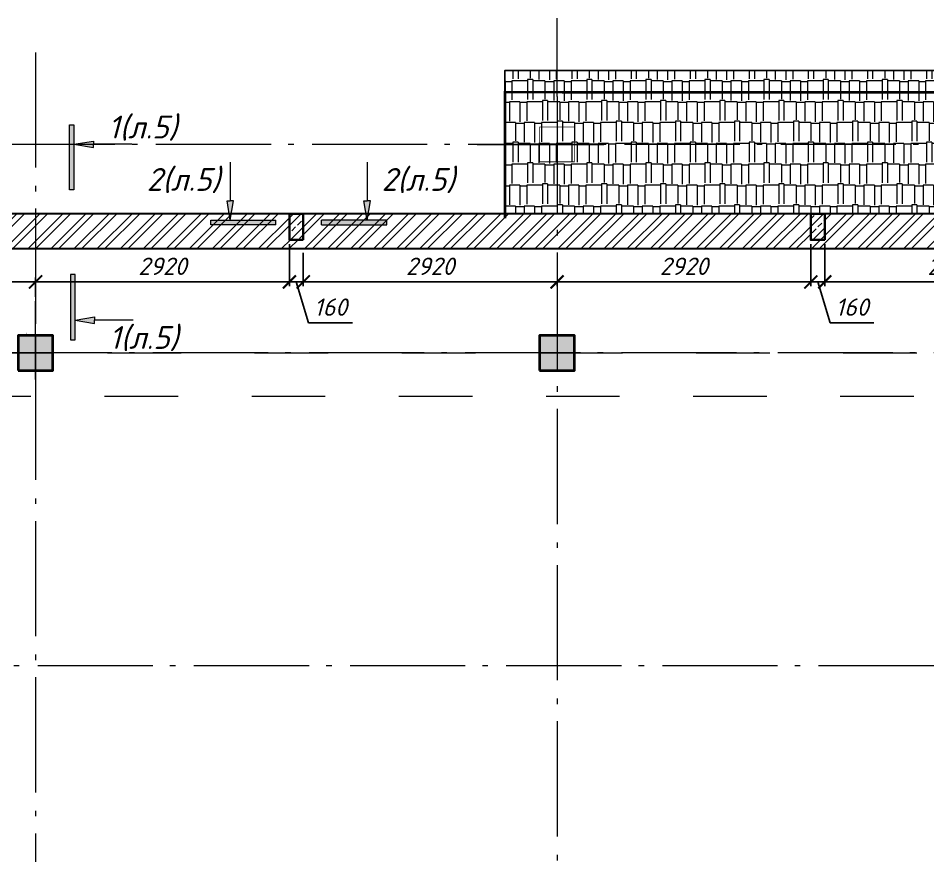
# Model space of a CAD drawing. Header units: millimetres. Extents: x -261261 to 40490, y -238222 to -44846.
# Drawn here: x -196851 to -186385, y -72995 to -63359 of the extents above; entities that cross this region are included whole.
import ezdxf
from ezdxf.enums import TextEntityAlignment as Align

# ---------------------------------------------------------------- set-up
doc = ezdxf.new("R2010")
doc.units = ezdxf.units.MM
doc.header["$MEASUREMENT"] = 0
for name, pattern in [('Double Dashed', [1797.222233, 1325, -211.666656, 63.333344, -197.222233]), ('Штриховая', [5644.444466, 2822.222233, -2822.222233]), ('штриховаяX2', [38.1, 25.4, -12.7])]:
    doc.linetypes.add(name, pattern=pattern)
doc.layers.get('0').update_dxf_attribs({"lineweight": 5})
doc.layers.add('#Hatch', color=252, linetype='Continuous', lineweight=5, true_color=0x696969)
for name, color, linetype, lineweight in [('#Бетон', 10, 'Continuous', 35), ('#Выноски', 150, 'Continuous', 15), ('колонны_Ном._пера__94', 252, 'Continuous', 13), ('колонны_Ном._пера__99', 7, 'Continuous', 40), ('оси_Ном._пера__96', 7, 'Continuous', 5), ('размеры', 7, 'Continuous', 5)]:
    doc.layers.add(name, color=color, linetype=linetype, lineweight=lineweight)
for name, color, linetype in [('#стены наруж', 7, 'Continuous'), ('колонны', 7, 'Continuous'), ('оси', 7, 'Continuous')]:
    doc.layers.add(name, color=color, linetype=linetype)
doc.styles.get("Standard").update_dxf_attribs({"font": 'isocpeui.ttf'})
doc.styles.add('STEP PR', font='isocpeui.ttf')
doc.styles.add('СГЕНЕРИР_СТИЛЬ_3', font='gost_2_304-81_type.ttf')
doc.dimstyles.get("Standard").update_dxf_attribs({"dimtxt": 200, "dimasz": 150, "dimexe": 50, "dimexo": 50, "dimgap": 80, "dimtad": 1, "dimdec": 0, "dimzin": 0, "dimdsep": 46, "dimtxsty": 'Standard', "dimblk": 'ARCHTICK', "dimcen": 5, "dimdle": 50, "dimadec": 0, "dimazin": 0, "dimtfac": 1, "dimtdec": 0, "dimtofl": 0, "dimtmove": 1, "dimatfit": 3, "dimfxl": 1, "dimtolj": 1, "dimtzin": 0, "dimarcsym": 0})

# ---------------------------------------------------------------- blocks, each defined once
blk = doc.blocks.new('Колонна_15_1', base_point=(22379, 71856))
at = {"layer": 'колонны_Ном._пера__94', "linetype": 'Continuous', "true_color": 0x7d7d7d}
blk.add_hatch(color=8, dxfattribs=at).paths.add_polyline_path([(22179, 71647), (22579, 71647), (22579, 72047), (22179, 72047)])
blk.add_hatch(color=8, dxfattribs=at).paths.add_polyline_path([(22179, 71647), (22579, 71647), (22579, 72047), (22179, 72047)])
at = {"layer": 'колонны_Ном._пера__99', "linetype": 'Continuous', "flags": 128}
blk.add_lwpolyline([(22179, 71647), (22579, 71647), (22579, 72047), (22179, 72047)], close=True, dxfattribs=at)
at = {"layer": 'колонны_Ном._пера__99', "color": 8, "linetype": 'Continuous', "true_color": 0x737373, "flags": 128}
blk.add_lwpolyline([(22179, 71647), (22579, 71647), (22579, 72047), (22179, 72047)], close=True, dxfattribs=at)
at = {"layer": 'оси_Ном._пера__96', "color": 253, "lineweight": 5, "true_color": 0x9c9c9c}
for points in [[(22379, 72047), (22379, 71647)], [(22379, 72047), (22379, 71647)], [(22179, 71847), (22579, 71847)], [(22179, 71847), (22579, 71847)]]:
    blk.add_lwpolyline(points, dxfattribs=at)
blk = doc.blocks.new('Стандартный маркер сетки_4')
at = {"layer": 'оси_Ном._пера__96', "linetype": 'Double Dashed', "lineweight": 5}
blk.add_line((-2864, 0), (17157, 0), dxfattribs=at)
at = {"layer": 'оси_Ном._пера__96', "linetype": 'Double Dashed'}
blk.add_line((900, 0), (0, 0), dxfattribs=at)
at = {"layer": 'оси_Ном._пера__96', "style": 'СГЕНЕРИР_СТИЛЬ_3'}
blk.add_attdef('AC_MarkerText_1', text='', height=350, rotation=90, dxfattribs=at).set_placement((18727, -139), align=Align.BOTTOM_LEFT)
blk = doc.blocks.new('Стандартный маркер сетки_5')
at = {"layer": 'оси_Ном._пера__96', "linetype": 'Double Dashed'}
for q in [(0, 0), (20403, 0)]:
    blk.add_line((900, 0), q, dxfattribs=at)
at = {"layer": 'оси_Ном._пера__96', "style": 'СГЕНЕРИР_СТИЛЬ_3'}
blk.add_attdef('AC_MarkerText_1', text='', height=350, rotation=90, dxfattribs=at).set_placement((21973, -122), align=Align.BOTTOM_LEFT)
blk = doc.blocks.new('сердечник160х300')
at = {"layer": '#Hatch'}
h = blk.add_hatch(dxfattribs=at)
h.set_pattern_fill('ANSI33', color=256, scale=500)
h.paths.add_polyline_path([(80, 150), (-80, 150), (-80, -150), (80, -150)])
at = {"layer": '#Бетон'}
blk.add_lwpolyline([(80, -150), (80, 150), (-80, 150), (-80, -150)], close=True, dxfattribs=at)
blk = doc.blocks.new('_ArchTick')
at = {"color": 0, "linetype": 'ByBlock', "const_width": 0.15}
blk.add_lwpolyline([(-0.5, -0.5), (0.5, 0.5)], dxfattribs=at)
blk = doc.blocks.new('*D164')
at = {"layer": 'Defpoints', "color": 0, "transparency": 16777216}
for p in [(-199571, -65910), (-196651, -66393), (-196651, -66616)]:
    blk.add_point(p, dxfattribs=at)
at = {"layer": 'размеры', "color": 0, "lineweight": -2, "transparency": 16777216}
for p, q in [((-199571, -65960), (-199571, -66443)), ((-196651, -66566), (-196651, -66343)), ((-199621, -66393), (-196601, -66393))]:
    blk.add_line(p, q, dxfattribs=at)
at = {"layer": 'размеры', "color": 0, "lineweight": -2, "transparency": 16777216, "xscale": 150, "yscale": 150, "zscale": 150, "rotation": 180}
blk.add_blockref('_ArchTick', (-199571, -66393), dxfattribs=at)
at = {"layer": 'размеры', "color": 0, "lineweight": -2, "transparency": 16777216, "xscale": 150, "yscale": 150, "zscale": 150}
blk.add_blockref('_ArchTick', (-196651, -66393), dxfattribs=at)
at = {"layer": 'размеры', "color": 0, "transparency": 16777216, "insert": (-198111, -66213), "char_height": 200, "attachment_point": 5}
blk.add_mtext('\\A1;2920', dxfattribs=at)
blk = doc.blocks.new('*D165')
at = {"layer": 'Defpoints', "color": 0, "transparency": 16777216}
for p in [(-193731, -65910), (-193731, -66393), (-196651, -66616)]:
    blk.add_point(p, dxfattribs=at)
at = {"layer": 'размеры', "color": 0, "lineweight": -2, "transparency": 16777216}
for p, q in [((-193731, -65960), (-193731, -66443)), ((-196651, -66566), (-196651, -66343)), ((-196701, -66393), (-193681, -66393))]:
    blk.add_line(p, q, dxfattribs=at)
at = {"layer": 'размеры', "color": 0, "lineweight": -2, "transparency": 16777216, "xscale": 150, "yscale": 150, "zscale": 150, "rotation": 180}
blk.add_blockref('_ArchTick', (-196651, -66393), dxfattribs=at)
at = {"layer": 'размеры', "color": 0, "lineweight": -2, "transparency": 16777216, "xscale": 150, "yscale": 150, "zscale": 150}
blk.add_blockref('_ArchTick', (-193731, -66393), dxfattribs=at)
at = {"layer": 'размеры', "color": 0, "transparency": 16777216, "insert": (-195191, -66213), "char_height": 200, "attachment_point": 5}
blk.add_mtext('\\A1;2920', dxfattribs=at)
blk = doc.blocks.new('*D166')
at = {"layer": 'Defpoints', "color": 0, "lineweight": 53, "transparency": 16777216}
for p in [(-193731, -65910), (-193571, -66010), (-193571, -66393)]:
    blk.add_point(p, dxfattribs=at)
at = {"layer": 'размеры', "color": 0, "lineweight": -2, "transparency": 16777216}
for p, q in [((-193731, -65960), (-193731, -66443)), ((-193571, -66060), (-193571, -66443)), ((-193781, -66393), (-193521, -66393)), ((-193651, -66393), (-193510, -66863)), ((-193510, -66863), (-193004, -66863))]:
    blk.add_line(p, q, dxfattribs=at)
at = {"layer": 'размеры', "color": 0, "lineweight": -2, "transparency": 16777216, "xscale": 150, "yscale": 150, "zscale": 150, "rotation": 180}
blk.add_blockref('_ArchTick', (-193731, -66393), dxfattribs=at)
at = {"layer": 'размеры', "color": 0, "lineweight": -2, "transparency": 16777216, "xscale": 150, "yscale": 150, "zscale": 150}
blk.add_blockref('_ArchTick', (-193571, -66393), dxfattribs=at)
at = {"layer": 'размеры', "color": 0, "transparency": 16777216, "insert": (-193257, -66683), "char_height": 200, "attachment_point": 5}
blk.add_mtext('\\A1;160', dxfattribs=at)
blk = doc.blocks.new('*D167')
at = {"layer": 'Defpoints', "color": 0, "transparency": 16777216}
for p in [(-193571, -66010), (-190651, -66355), (-190651, -66393)]:
    blk.add_point(p, dxfattribs=at)
at = {"layer": 'размеры', "color": 0, "lineweight": -2, "transparency": 16777216}
for p, q in [((-193571, -66060), (-193571, -66443)), ((-193621, -66393), (-190601, -66393)), ((-190651, -66405), (-190651, -66443))]:
    blk.add_line(p, q, dxfattribs=at)
at = {"layer": 'размеры', "color": 0, "lineweight": -2, "transparency": 16777216, "xscale": 150, "yscale": 150, "zscale": 150, "rotation": 180}
blk.add_blockref('_ArchTick', (-193571, -66393), dxfattribs=at)
at = {"layer": 'размеры', "color": 0, "lineweight": -2, "transparency": 16777216, "xscale": 150, "yscale": 150, "zscale": 150}
blk.add_blockref('_ArchTick', (-190651, -66393), dxfattribs=at)
at = {"layer": 'размеры', "color": 0, "transparency": 16777216, "insert": (-192111, -66213), "char_height": 200, "attachment_point": 5}
blk.add_mtext('\\A1;2920', dxfattribs=at)
blk = doc.blocks.new('*D168')
at = {"layer": 'Defpoints', "color": 0, "transparency": 16777216}
for p in [(-187731, -65910), (-190651, -66355), (-187731, -66393)]:
    blk.add_point(p, dxfattribs=at)
at = {"layer": 'размеры', "color": 0, "lineweight": -2, "transparency": 16777216}
for p, q in [((-187731, -65960), (-187731, -66443)), ((-190701, -66393), (-187681, -66393)), ((-190651, -66405), (-190651, -66443))]:
    blk.add_line(p, q, dxfattribs=at)
at = {"layer": 'размеры', "color": 0, "lineweight": -2, "transparency": 16777216, "xscale": 150, "yscale": 150, "zscale": 150, "rotation": 180}
blk.add_blockref('_ArchTick', (-190651, -66393), dxfattribs=at)
at = {"layer": 'размеры', "color": 0, "lineweight": -2, "transparency": 16777216, "xscale": 150, "yscale": 150, "zscale": 150}
blk.add_blockref('_ArchTick', (-187731, -66393), dxfattribs=at)
at = {"layer": 'размеры', "color": 0, "transparency": 16777216, "insert": (-189191, -66213), "char_height": 200, "attachment_point": 5}
blk.add_mtext('\\A1;2920', dxfattribs=at)
blk = doc.blocks.new('*D169')
at = {"layer": 'Defpoints', "color": 0, "transparency": 16777216}
for p in [(-187731, -65910), (-187571, -65910), (-187571, -66393)]:
    blk.add_point(p, dxfattribs=at)
at = {"layer": 'размеры', "color": 0, "lineweight": -2, "transparency": 16777216}
for p, q in [((-187731, -65960), (-187731, -66443)), ((-187571, -65960), (-187571, -66443)), ((-187781, -66393), (-187521, -66393)), ((-187651, -66393), (-187510, -66863)), ((-187510, -66863), (-187004, -66863))]:
    blk.add_line(p, q, dxfattribs=at)
at = {"layer": 'размеры', "color": 0, "lineweight": -2, "transparency": 16777216, "xscale": 150, "yscale": 150, "zscale": 150, "rotation": 180}
blk.add_blockref('_ArchTick', (-187731, -66393), dxfattribs=at)
at = {"layer": 'размеры', "color": 0, "lineweight": -2, "transparency": 16777216, "xscale": 150, "yscale": 150, "zscale": 150}
blk.add_blockref('_ArchTick', (-187571, -66393), dxfattribs=at)
at = {"layer": 'размеры', "color": 0, "transparency": 16777216, "insert": (-187257, -66683), "char_height": 200, "attachment_point": 5}
blk.add_mtext('\\A1;160', dxfattribs=at)
blk = doc.blocks.new('*D170')
at = {"layer": 'Defpoints', "color": 0, "transparency": 16777216}
for p in [(-187571, -65910), (-184651, -66090), (-184651, -66393)]:
    blk.add_point(p, dxfattribs=at)
at = {"layer": 'размеры', "color": 0, "lineweight": -2, "transparency": 16777216}
for p, q in [((-187571, -65960), (-187571, -66443)), ((-184651, -66140), (-184651, -66443)), ((-187621, -66393), (-184601, -66393))]:
    blk.add_line(p, q, dxfattribs=at)
at = {"layer": 'размеры', "color": 0, "lineweight": -2, "transparency": 16777216, "xscale": 150, "yscale": 150, "zscale": 150, "rotation": 180}
blk.add_blockref('_ArchTick', (-187571, -66393), dxfattribs=at)
at = {"layer": 'размеры', "color": 0, "lineweight": -2, "transparency": 16777216, "xscale": 150, "yscale": 150, "zscale": 150}
blk.add_blockref('_ArchTick', (-184651, -66393), dxfattribs=at)
at = {"layer": 'размеры', "color": 0, "transparency": 16777216, "insert": (-186111, -66213), "char_height": 200, "attachment_point": 5}
blk.add_mtext('\\A1;2920', dxfattribs=at)
blk = doc.blocks.new('*U251')
at = {"linetype": 'ByBlock', "ltscale": 100}
h = blk.add_hatch(color=256, dxfattribs=at)
h.dxf.hatch_style = 1
h.paths.add_polyline_path([(35, 1000), (-35, 1000), (-35, 0), (35, 0)])
h = blk.add_hatch(color=256, dxfattribs=at)
h.dxf.hatch_style = 1
h.paths.add_polyline_path([(335, 750), (335, 700), (335, 650), (35, 700)])
for p, q in [((-35, 1000), (35, 1000)), ((-35, 0), (-35, 1000)), ((35, 1000), (35, 0)), ((35, 700), (335, 750)), ((35, 700), (335, 650)), ((335, 750), (335, 700)), ((335, 650), (335, 700)), ((35, 0), (-35, 0))]:
    blk.add_line(p, q, dxfattribs=at)
at = {"linetype": 'ByBlock', "ltscale": 100, "extrusion": (0, 1, 0), "elevation": 700}
blk.add_lwpolyline([(-925, 0), (-335, 0)], dxfattribs=at)
at = {"ltscale": 100, "style": 'STEP PR'}
blk.add_attdef('Nv', text='', height=350, dxfattribs=at).set_placement((781, 790), align=Align.RIGHT)
blk = doc.blocks.new('*U265')
at = {"linetype": 'ByBlock', "ltscale": 100}
h = blk.add_hatch(color=256, dxfattribs=at)
h.dxf.hatch_style = 1
h.paths.add_polyline_path([(35, 0), (-35, 0), (-35, -1000), (35, -1000)])
h = blk.add_hatch(color=256, dxfattribs=at)
h.dxf.hatch_style = 1
h.paths.add_polyline_path([(335, -750), (335, -700), (335, -650), (35, -700)])
for p, q in [((35, 0), (-35, 0)), ((-35, 0), (-35, -1000)), ((35, -1000), (35, 0)), ((35, -700), (335, -650)), ((335, -650), (335, -700)), ((35, -700), (335, -750)), ((335, -750), (335, -700)), ((-35, -1000), (35, -1000))]:
    blk.add_line(p, q, dxfattribs=at)
at = {"linetype": 'ByBlock', "ltscale": 100, "extrusion": (0, -1, 0), "elevation": 700}
blk.add_lwpolyline([(925, 0), (335, 0)], dxfattribs=at)
at = {"ltscale": 100, "style": 'STEP PR'}
blk.add_attdef('Nv', text='', height=350, dxfattribs=at).set_placement((781, -1140), align=Align.RIGHT)
blk = doc.blocks.new('*U250')
at = {"ltscale": 100}
h = blk.add_hatch(color=256, dxfattribs=at)
h.dxf.hatch_style = 1
h.paths.add_polyline_path([(-85, 1070), (-35, 1070), (15, 1070), (-35, 770)])
h = blk.add_hatch(color=256, dxfattribs=at)
h.dxf.hatch_style = 1
h.paths.add_polyline_path([(665, 700), (665, 770), (-335, 770), (-335, 700)])
at = {"linetype": 'Continuous', "ltscale": 100}
for p, q in [((-85, 1070), (-35, 1070)), ((-35, 770), (-85, 1070)), ((-35, 770), (15, 1070)), ((15, 1070), (-35, 1070)), ((-335, 700), (-335, 770)), ((-335, 770), (665, 770)), ((665, 700), (-335, 700))]:
    blk.add_line(p, q, dxfattribs=at)
at = {"linetype": 'Continuous', "ltscale": 100, "extrusion": (-1, -1e-16, 0), "elevation": 35}
blk.add_lwpolyline([(-1660, 0), (-1070, 0)], dxfattribs=at)
at = {"linetype": 'Continuous', "ltscale": 100}
blk.add_lwpolyline([(665, 700), (665, 770)], dxfattribs=at)
at = {"ltscale": 100, "style": 'STEP PR'}
blk.add_attdef('Nh', text='', height=350, dxfattribs=at).set_placement((-192, 1222), align=Align.RIGHT)
blk = doc.blocks.new('*U531')
at = {"ltscale": 100}
h = blk.add_hatch(color=256, dxfattribs=at)
h.dxf.hatch_style = 1
h.paths.add_polyline_path([(1415, 1070), (1365, 1070), (1315, 1070), (1365, 770)])
h = blk.add_hatch(color=256, dxfattribs=at)
h.dxf.hatch_style = 1
h.paths.add_polyline_path([(1665, 700), (1665, 770), (665, 770), (665, 700)])
at = {"linetype": 'Continuous', "ltscale": 100}
for p, q in [((1365, 770), (1315, 1070)), ((1315, 1070), (1365, 1070)), ((1415, 1070), (1365, 1070)), ((1365, 770), (1415, 1070)), ((1665, 770), (665, 770)), ((665, 700), (1665, 700)), ((1665, 700), (1665, 770))]:
    blk.add_line(p, q, dxfattribs=at)
at = {"linetype": 'Continuous', "ltscale": 100, "extrusion": (1, -1e-16, 0), "elevation": 1365}
blk.add_lwpolyline([(1660, 0), (1070, 0)], dxfattribs=at)
at = {"linetype": 'Continuous', "ltscale": 100}
blk.add_lwpolyline([(665, 700), (665, 770)], dxfattribs=at)
at = {"ltscale": 100, "style": 'STEP PR'}
blk.add_attdef('Nh', text='', height=350, dxfattribs=at).set_placement((1799, 1222), align=Align.RIGHT)

msp = doc.modelspace()

# ---------------------------------------------------------------- hatches: boundary and pattern name
at = {"layer": '#Hatch', "lineweight": 0}
h = msp.add_hatch(dxfattribs=at)
h.set_pattern_fill('AR-RSHKE', color=256, scale=20, angle=180)
h.paths.add_polyline_path([(-184301.2, -63960.4), (-191251.5, -63960.4), (-191251.5, -65610.4), (-184301.2, -65610.4)])
h.paths.add_polyline_path([(-186930.4, -64810.4), (-187410.4, -64810.4)], flags=16)
at = {"layer": '#Hatch'}
h = msp.add_hatch(dxfattribs=at)
h.set_pattern_fill('ANSI32', color=256, scale=500)
h.paths.add_polyline_path([(-187731.5, -65910.3), (-187731.5, -65610.4), (-193571.5, -65610.4), (-193571.5, -65910.4), (-193731.5, -65910.4), (-193731.5, -65610.4), (-199571.5, -65610.4), (-199571.5, -65910.3), (-199731.5, -65910.3), (-199731.5, -65610.4), (-205571.5, -65610.4), (-205571.5, -65910.3), (-205731.5, -65910.3), (-205731.5, -65610.4), (-211571.3, -65610.4), (-211571.3, -65910.3), (-211731.3, -65910.3), (-211731.3, -65610.4), (-215271.5, -65610.4), (-215271.5, -69310.9), (-215251.5, -69310.9), (-215251.5, -69510.9), (-215271.5, -69510.9), (-215271.5, -69740.7), (-214871.5, -69740.7), (-214871.5, -66010.4), (-184651.2, -66010.4), (-184651.2, -66090), (-184351.2, -66090), (-184351.2, -65610.4), (-187571.5, -65610.4), (-187571.5, -65910.3)])

# ---------------------------------------------------------------- linework, layer by layer
at = {"layer": '#стены наруж', "lineweight": 30}
msp.add_lwpolyline([(-184351.2, -65610.4), (-184351.2, -65610.4), (-184351.2, -65610.4), (-184351.2, -65610.4), (-184351.2, -65610.4), (-215271.5, -65610.4), (-215271.5, -69740.7), (-214871.5, -69740.7), (-214871.5, -66010.4), (-184651.2, -66010.4), (-184651.2, -66090), (-184351.2, -66090), (-184351.2, -65610.4)], dxfattribs=at)
at = {"layer": 'Defpoints', "color": 8, "linetype": 'штриховаяX2', "lineweight": 5, "ltscale": 5, "true_color": 0x737373, "const_width": 0.5}
for points in [[(-196751.8, -67010.4), (-196551.8, -67010.4), (-196551.2, -65710.4), (-196751.2, -65710.4)], [(-190752, -67010.4), (-190552, -67010.4), (-190551.5, -65710.4), (-190751.5, -65710.4)], [(-196451.5, -67010.4), (-184851.5, -67010.4), (-184851.5, -67410.4), (-196451.5, -67410.4)]]:
    msp.add_lwpolyline(points, close=True, dxfattribs=at)
at = {"layer": 'Defpoints', "color": 4, "linetype": 'Штриховая', "lineweight": 5, "ltscale": 0.3}
msp.add_lwpolyline([(-214451, -67210.4), (-184851.5, -67210.4), (-184851.5, -67710.6), (-214451, -67710.6)], close=True, dxfattribs=at)
at = {"layer": 'колонны'}
msp.add_lwpolyline([(-191251.5, -65660.4), (-191251.5, -63960.4), (-184301.2, -63960.4), (-184301.2, -64210.4)], dxfattribs=at)
at = {"layer": 'оси', "color": 253, "linetype": 'Штриховая', "lineweight": 30, "ltscale": 0.1, "true_color": 0x9c9c9c, "const_width": 30}
msp.add_lwpolyline([(-184301.2, -64210.4), (-184301.2, -64210.4), (-191251.5, -64210.3), (-191251.5, -65660.4)], dxfattribs=at)
at = {"layer": 'оси', "color": 9, "linetype": 'Штриховая', "lineweight": 13, "ltscale": 0.05, "true_color": 0xc4c4c4, "const_width": 10}
msp.add_lwpolyline([(-190851.8, -64610.4), (-190451.8, -64610.4), (-190451.8, -65010.4), (-190851.8, -65010.4)], close=True, dxfattribs=at)
at = {"layer": 'оси_Ном._пера__96', "linetype": 'Double Dashed'}
for p, q in [((-143619.1, -64810.4), (-216265.2, -64810.4)), ((-184990.1, -67210.4), (-216265.2, -67210.4)), ((-143182.5, -70810.4), (-215482.5, -70810.4))]:
    msp.add_line(p, q, dxfattribs=at)
at = {"layer": 'размеры'}
msp.add_lwpolyline([(-191569.9, -64810.6), (-190114.6, -64810.6)], dxfattribs=at)

# ---------------------------------------------------------------- block references
at = {"layer": '#Выноски'}
ref = msp.add_blockref('*U251', (-196236.2, -65335.1), dxfattribs=dict(at, xscale=0.75, yscale=0.75, zscale=0.75))
ref.add_attrib('Nv', '1(л.5)', dxfattribs={"layer": '0', "ltscale": 100, "height": 262.5, "style": 'STEP PR'}).set_placement((-195021.5, -64742.6), align=Align.RIGHT)
at = {"layer": '#Выноски', "xscale": 0.75, "yscale": 0.75, "zscale": 0.75}
msp.add_blockref('*U250', (-194384.8, -66261.7), dxfattribs=at).add_auto_attribs({'Nh': '2(л.5)'})
at = {"layer": '#Выноски'}
ref = msp.add_blockref('*U531', (-193859.3, -66261.7), dxfattribs=dict(at, xscale=0.75, yscale=0.75, zscale=0.75))
ref.add_attrib('Nh', '2(л.5)', dxfattribs={"layer": '0', "ltscale": 100, "height": 262.5, "style": 'STEP PR'}).set_placement((-191826.4, -65345.3), align=Align.RIGHT)
ref = msp.add_blockref('*U265', (-196223.7, -66308.3), dxfattribs=dict(at, xscale=0.75, yscale=0.75, zscale=0.75))
ref.add_attrib('Nv', '1(л.5)', dxfattribs={"layer": '0', "ltscale": 100, "height": 262.5, "style": 'STEP PR'}).set_placement((-195009, -67163.3), align=Align.RIGHT)
at = {"layer": 'колонны'}
for p in [(-196651.5, -67201.5), (-190651.5, -67201.5)]:
    msp.add_blockref('Колонна_15_1', p, dxfattribs=at)
at = {"layer": 'оси', "color": 251, "linetype": 'Continuous', "lineweight": 13, "zscale": 1000, "rotation": 270}
for name, p in [('Стандартный маркер сетки_5', (-190651.2, -63359)), ('Стандартный маркер сетки_4', (-196651.2, -66616.3))]:
    msp.add_blockref(name, p, dxfattribs=at)
at = {"layer": 'размеры'}
for p in [(-193651.5, -65760.4), (-187651.5, -65760.3)]:
    msp.add_blockref('сердечник160х300', p, dxfattribs=at)

# ---------------------------------------------------------------- dimensions: what is measured, and where the dimension line sits
for base, p1, p2, picture, middle in [((-196651.2, -66393), (-199571.5, -65910.3), (-196651.2, -66616.3), '*D164', (-198111.3, -66213)), ((-193731.5, -66393), (-196651.2, -66616.3), (-193731.5, -65910.4), '*D165', (-195191.3, -66213)), ((-193571.5, -66393.4), (-193731.5, -65910.4), (-193571.5, -66010.4), '*D166', (-193430.5, -66683.4)), ((-187731.5, -66393), (-190651.2, -66354.6), (-187731.5, -65910.3), '*D168', (-189191.3, -66213)), ((-187571.5, -66393), (-187731.5, -65910.3), (-187571.5, -65910.3), '*D169', (-187430.5, -66683)), ((-184651.2, -66393), (-187571.5, -65910.3), (-184651.2, -66090), '*D170', (-186111.3, -66213)), ((-190651.2, -66393), (-193571.5, -66010.4), (-190651.2, -66354.6), '*D167', (-192111.3, -66213))]:
    dim = msp.add_linear_dim(base=base, p1=p1, p2=p2, dimstyle='Standard', dxfattribs=at)
    dim.commit()
    dim.dimension.update_dxf_attribs({"geometry": picture, "text_midpoint": middle})

doc.saveas('drawing.dxf')
